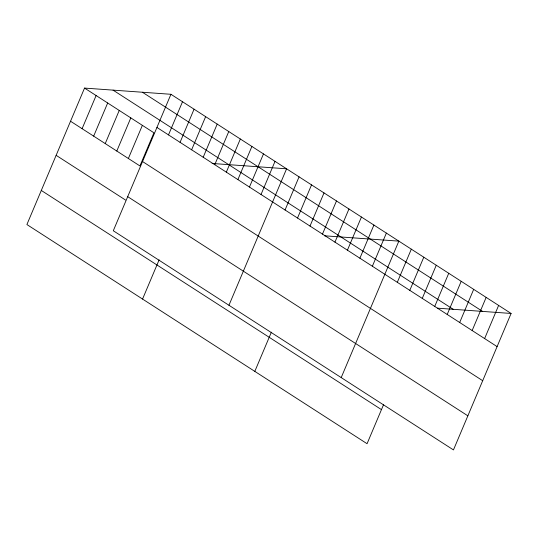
<?xml version="1.0" encoding="UTF-8"?>
<svg xmlns="http://www.w3.org/2000/svg" width="538" height="538" viewBox="0 0 538 538"><rect width="100%" height="100%" fill="white"/><g stroke="black" fill="none" stroke-linecap="round" stroke-linejoin="round"><path stroke-width="0.81" d="M170.936 94.291L113.296 230.748L453.46 449.916L511.1 313.459L170.936 94.291L84.54 88.084L26.9 224.541L367.064 443.709L383.628 404.495M82.106 128.69L96.107 95.535M93.666 136.141L107.674 102.987M105.233 143.592L119.241 110.445M116.8 151.043L130.801 117.896M128.367 158.495L142.368 125.347M168.502 134.897L182.503 101.743M180.062 142.348L194.07 109.194M191.629 149.799L205.637 116.645M142.557 299.061L159.12 259.847M203.196 157.251L217.197 124.096M214.763 164.702L228.764 131.548M226.33 172.153L240.331 138.999M237.89 179.605L251.898 146.45M249.457 187.056L263.465 153.902M261.024 194.507L275.026 161.353M228.953 305.268L286.593 168.804L212.08 163.458M285.059 209.995L299.067 176.841M297.534 218.031L311.536 184.877M310.009 226.068L324.01 192.913M254.81 371.381L271.374 332.175M322.477 234.104L336.485 200.95M334.952 242.14L348.954 208.986M347.427 250.177L361.428 217.022M359.895 258.213L373.903 225.059M372.37 266.249L386.371 233.095M341.206 377.589L398.846 241.132L324.327 235.779M397.313 282.322L411.321 249.168M409.788 290.359L423.789 257.204M422.263 298.395L436.264 265.241M434.731 306.431L448.739 273.277M447.206 314.468L461.207 281.313M459.681 322.497L473.682 289.35M472.149 330.534L486.157 297.386M484.624 338.57L498.625 305.423M437.374 308.16L511.1 313.459M142.429 92.247L482.586 311.408M113.054 90.135L453.211 309.296M156.935 127.445L497.099 346.606M84.54 88.084L153.935 132.799L139.934 165.946L70.539 121.238M142.536 161.534L482.694 380.702M127.694 196.659L467.858 415.82M56.14 155.327L125.529 200.042M41.298 190.452L381.462 409.62"/></g></svg>
